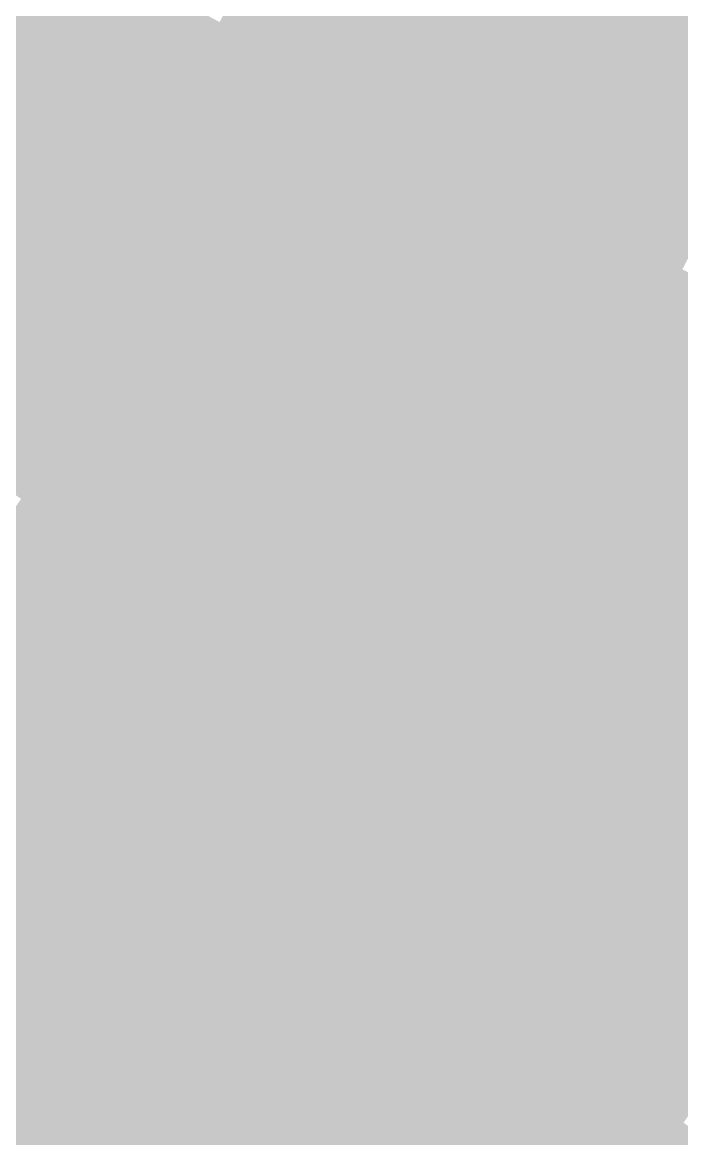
# Model space of a CAD drawing. Header units: inches. Extents: x -266 to 784, y -170 to 213.
# Drawn here: x 116.44 to 134.03, y -94.86 to -65.06 of the extents above; entities that cross this region are included whole.
import ezdxf

# ---------------------------------------------------------------- set-up
doc = ezdxf.new("R2010")
doc.units = ezdxf.units.IN
doc.header["$MEASUREMENT"] = 0

msp = doc.modelspace()

# ---------------------------------------------------------------- linework, layer by layer
at = {"color": 247, "true_color": 0x6e364e}
msp.add_solid([(130.174458, -61.567933), (131.078447, -61.995489), (128.624299, -64.744031), (129.517524, -65.193643)], dxfattribs=at)
at = {"color": 235, "true_color": 0xa15076}
msp.add_solid([(116.413607, -62.224369), (117.295528, -62.695766), (114.851483, -65.062561), (115.72157, -65.55546)], dxfattribs=at)
at = {"color": 237, "true_color": 0x884362}
msp.add_solid([(123.264954, -62.046364), (124.158178, -62.495975), (121.705134, -65.05275), (122.587056, -65.524146)], dxfattribs=at)
at = {"color": 247, "true_color": 0x6a344b}
msp.add_solid([(131.078447, -61.995489), (131.982437, -62.423044), (129.517524, -65.193643), (130.410748, -65.643254)], dxfattribs=at)
at = {"color": 237, "true_color": 0x83415f}
msp.add_solid([(124.158178, -62.495975), (125.051402, -62.945586), (122.587056, -65.524146), (123.468977, -65.995543)], dxfattribs=at)
at = {"color": 219, "true_color": 0x653248}
msp.add_solid([(131.982437, -62.423044), (132.886426, -62.850599), (130.410748, -65.643254), (131.303972, -66.092865)], dxfattribs=at)
at = {"color": 235, "true_color": 0x9d4e73}
msp.add_solid([(117.295528, -62.695766), (118.177449, -63.167163), (115.72157, -65.55546), (116.591657, -66.048358)], dxfattribs=at)
at = {"color": 229, "true_color": 0x613045}
msp.add_solid([(132.886426, -62.850599), (133.790415, -63.278154), (131.303972, -66.092865), (132.197197, -66.542477)], dxfattribs=at)
at = {"color": 235, "true_color": 0x994c70}
msp.add_solid([(118.177449, -63.167163), (119.059371, -63.638559), (116.591657, -66.048358), (117.461744, -66.541256)], dxfattribs=at)
at = {"color": 237, "true_color": 0x7f3f5b}
msp.add_solid([(125.051402, -62.945586), (125.944626, -63.395198), (123.468977, -65.995543), (124.350898, -66.46694)], dxfattribs=at)
at = {"color": 237, "true_color": 0x7b3d58}
msp.add_solid([(125.944626, -63.395198), (126.837851, -63.844809), (124.350898, -66.46694), (125.23282, -66.938337)], dxfattribs=at)
at = {"color": 229, "true_color": 0x5d2e42}
msp.add_solid([(133.790415, -63.278154), (134.694405, -63.705709), (132.197197, -66.542477), (133.090421, -66.992088)], dxfattribs=at)
at = {"color": 235, "true_color": 0x944a6d}
msp.add_solid([(119.059371, -63.638559), (119.941292, -64.109956), (117.461744, -66.541256), (118.331831, -67.034154)], dxfattribs=at)
at = {"color": 229, "true_color": 0x592c3f}
msp.add_solid([(134.694405, -63.705709), (135.598394, -64.133264), (133.090421, -66.992088), (133.983645, -67.441699)], dxfattribs=at)
at = {"color": 247, "true_color": 0x763b55}
msp.add_solid([(126.837851, -63.844809), (127.731075, -64.29442), (125.23282, -66.938337), (126.114741, -67.409733)], dxfattribs=at)
at = {"color": 235, "true_color": 0x90486a}
msp.add_solid([(119.941292, -64.109956), (120.823213, -64.581353), (118.331831, -67.034154), (119.201918, -67.527052)], dxfattribs=at)
at = {"color": 247, "true_color": 0x723952}
msp.add_solid([(127.731075, -64.29442), (128.624299, -64.744031), (126.114741, -67.409733), (126.996662, -67.88113)], dxfattribs=at)
at = {"color": 239, "true_color": 0x542a3c}
msp.add_solid([(135.598394, -64.133264), (136.502383, -64.560819), (133.983645, -67.441699), (134.876869, -67.891311)], dxfattribs=at)
at = {"color": 237, "true_color": 0x8c4566}
msp.add_solid([(120.823213, -64.581353), (121.705134, -65.05275), (119.201918, -67.527052), (120.072005, -68.019951)], dxfattribs=at)
at = {"color": 247, "true_color": 0x6e364f}
msp.add_solid([(128.624299, -64.744031), (129.517524, -65.193643), (126.996662, -67.88113), (127.878583, -68.352527)], dxfattribs=at)
at = {"color": 237, "true_color": 0x884363}
msp.add_solid([(121.705134, -65.05275), (122.587056, -65.524146), (120.072005, -68.019951), (120.942092, -68.512849)], dxfattribs=at)
at = {"color": 247, "true_color": 0x6a344c}
msp.add_solid([(129.517524, -65.193643), (130.410748, -65.643254), (127.878583, -68.352527), (128.760505, -68.823924)], dxfattribs=at)
at = {"color": 235, "true_color": 0x9d4e75}
msp.add_solid([(115.72157, -65.55546), (116.591657, -66.048358), (114.077905, -68.375665), (114.935634, -68.889768)], dxfattribs=at)
at = {"color": 237, "true_color": 0x834160}
msp.add_solid([(122.587056, -65.524146), (123.468977, -65.995543), (120.942092, -68.512849), (121.812179, -69.005747)], dxfattribs=at)
at = {"color": 219, "true_color": 0x653249}
msp.add_solid([(130.410748, -65.643254), (131.303972, -66.092865), (128.760505, -68.823924), (129.642426, -69.29532)], dxfattribs=at)
at = {"color": 235, "true_color": 0x994c72}
msp.add_solid([(116.591657, -66.048358), (117.461744, -66.541256), (114.935634, -68.889768), (115.793362, -69.40387)], dxfattribs=at)
at = {"color": 237, "true_color": 0x7f3f5d}
msp.add_solid([(123.468977, -65.995543), (124.350898, -66.46694), (121.812179, -69.005747), (122.682266, -69.498645)], dxfattribs=at)
at = {"color": 229, "true_color": 0x613046}
msp.add_solid([(131.303972, -66.092865), (132.197197, -66.542477), (129.642426, -69.29532), (130.524347, -69.766717)], dxfattribs=at)
at = {"color": 235, "true_color": 0x944a6e}
msp.add_solid([(117.461744, -66.541256), (118.331831, -67.034154), (115.793362, -69.40387), (116.651091, -69.917973)], dxfattribs=at)
at = {"color": 237, "true_color": 0x7b3d5a}
msp.add_solid([(124.350898, -66.46694), (125.23282, -66.938337), (122.682266, -69.498645), (123.552353, -69.991543)], dxfattribs=at)
at = {"color": 229, "true_color": 0x5d2e43}
msp.add_solid([(132.197197, -66.542477), (133.090421, -66.992088), (130.524347, -69.766717), (131.406268, -70.238114)], dxfattribs=at)
at = {"color": 235, "true_color": 0x90486b}
msp.add_solid([(118.331831, -67.034154), (119.201918, -67.527052), (116.651091, -69.917973), (117.50882, -70.432076)], dxfattribs=at)
at = {"color": 237, "true_color": 0x763b57}
msp.add_solid([(125.23282, -66.938337), (126.114741, -67.409733), (123.552353, -69.991543), (124.42244, -70.484442)], dxfattribs=at)
at = {"color": 229, "true_color": 0x592c40}
msp.add_solid([(133.090421, -66.992088), (133.983645, -67.441699), (131.406268, -70.238114), (132.28819, -70.709511)], dxfattribs=at)
at = {"color": 227, "true_color": 0x8c4568}
msp.add_solid([(119.201918, -67.527052), (120.072005, -68.019951), (117.50882, -70.432076), (118.366548, -70.946179)], dxfattribs=at)
at = {"color": 247, "true_color": 0x723954}
msp.add_solid([(126.114741, -67.409733), (126.996662, -67.88113), (124.42244, -70.484442), (125.292527, -70.97734)], dxfattribs=at)
at = {"color": 239, "true_color": 0x542a3d}
msp.add_solid([(133.983645, -67.441699), (134.876869, -67.891311), (132.28819, -70.709511), (133.170111, -71.180907)], dxfattribs=at)
at = {"color": 247, "true_color": 0x6e3650}
msp.add_solid([(126.996662, -67.88113), (127.878583, -68.352527), (125.292527, -70.97734), (126.162614, -71.470238)], dxfattribs=at)
at = {"color": 239, "true_color": 0x50283a}
msp.add_solid([(134.876869, -67.891311), (135.770094, -68.340922), (133.170111, -71.180907), (134.052032, -71.652304)], dxfattribs=at)
at = {"color": 237, "true_color": 0x884365}
msp.add_solid([(120.072005, -68.019951), (120.942092, -68.512849), (118.366548, -70.946179), (119.224277, -71.460281)], dxfattribs=at)
at = {"color": 237, "true_color": 0x834162}
msp.add_solid([(120.942092, -68.512849), (121.812179, -69.005747), (119.224277, -71.460281), (120.082005, -71.974384)], dxfattribs=at)
at = {"color": 247, "true_color": 0x6a344d}
msp.add_solid([(127.878583, -68.352527), (128.760505, -68.823924), (126.162614, -71.470238), (127.032701, -71.963136)], dxfattribs=at)
at = {"color": 219, "true_color": 0x65324a}
msp.add_solid([(128.760505, -68.823924), (129.642426, -69.29532), (127.032701, -71.963136), (127.902788, -72.456034)], dxfattribs=at)
at = {"color": 237, "true_color": 0x7f3f5e}
msp.add_solid([(121.812179, -69.005747), (122.682266, -69.498645), (120.082005, -71.974384), (120.939734, -72.488487)], dxfattribs=at)
at = {"color": 235, "true_color": 0x944a70}
msp.add_solid([(115.793362, -69.40387), (116.651091, -69.917973), (114.055231, -72.224679), (114.900085, -72.759676)], dxfattribs=at)
at = {"color": 219, "true_color": 0x613047}
msp.add_solid([(129.642426, -69.29532), (130.524347, -69.766717), (127.902788, -72.456034), (128.772875, -72.948932)], dxfattribs=at)
at = {"color": 237, "true_color": 0x7b3d5b}
msp.add_solid([(122.682266, -69.498645), (123.552353, -69.991543), (120.939734, -72.488487), (121.797463, -73.00259)], dxfattribs=at)
at = {"color": 235, "true_color": 0x90486d}
msp.add_solid([(116.651091, -69.917973), (117.50882, -70.432076), (114.900085, -72.759676), (115.744938, -73.294674)], dxfattribs=at)
at = {"color": 237, "true_color": 0x763b58}
msp.add_solid([(123.552353, -69.991543), (124.42244, -70.484442), (121.797463, -73.00259), (122.655191, -73.516692)], dxfattribs=at)
at = {"color": 229, "true_color": 0x5d2e44}
msp.add_solid([(130.524347, -69.766717), (131.406268, -70.238114), (128.772875, -72.948932), (129.642962, -73.441831)], dxfattribs=at)
at = {"color": 229, "true_color": 0x592c41}
msp.add_solid([(131.406268, -70.238114), (132.28819, -70.709511), (129.642962, -73.441831), (130.513049, -73.934729)], dxfattribs=at)
at = {"color": 227, "true_color": 0x8c456a}
msp.add_solid([(117.50882, -70.432076), (118.366548, -70.946179), (115.744938, -73.294674), (116.589792, -73.829672)], dxfattribs=at)
at = {"color": 247, "true_color": 0x723955}
msp.add_solid([(124.42244, -70.484442), (125.292527, -70.97734), (122.655191, -73.516692), (123.51292, -74.030795)], dxfattribs=at)
at = {"color": 229, "true_color": 0x542a3e}
msp.add_solid([(132.28819, -70.709511), (133.170111, -71.180907), (130.513049, -73.934729), (131.383136, -74.427627)], dxfattribs=at)
at = {"color": 237, "true_color": 0x884366}
msp.add_solid([(118.366548, -70.946179), (119.224277, -71.460281), (116.589792, -73.829672), (117.434646, -74.364669)], dxfattribs=at)
at = {"color": 247, "true_color": 0x6e3652}
msp.add_solid([(125.292527, -70.97734), (126.162614, -71.470238), (123.51292, -74.030795), (124.370648, -74.544898)], dxfattribs=at)
at = {"color": 239, "true_color": 0x50283b}
for points in [[(133.170111, -71.180907), (134.052032, -71.652304), (131.383136, -74.427627), (132.253223, -74.920525)], [(131.383136, -74.427627), (132.253223, -74.920525), (129.51702, -77.629514), (130.374749, -78.143617)]]:
    msp.add_solid(points, dxfattribs=at)
at = {"color": 237, "true_color": 0x834163}
msp.add_solid([(119.224277, -71.460281), (120.082005, -71.974384), (117.434646, -74.364669), (118.279499, -74.899667)], dxfattribs=at)
at = {"color": 247, "true_color": 0x6a344f}
msp.add_solid([(126.162614, -71.470238), (127.032701, -71.963136), (124.370648, -74.544898), (125.228377, -75.059001)], dxfattribs=at)
at = {"color": 239, "true_color": 0x4c2537}
msp.add_solid([(134.052032, -71.652304), (134.933953, -72.123701), (132.253223, -74.920525), (133.12331, -75.413423)], dxfattribs=at)
at = {"color": 237, "true_color": 0x7f3f60}
msp.add_solid([(120.082005, -71.974384), (120.939734, -72.488487), (118.279499, -74.899667), (119.124353, -75.434664)], dxfattribs=at)
at = {"color": 219, "true_color": 0x65324b}
msp.add_solid([(127.032701, -71.963136), (127.902788, -72.456034), (125.228377, -75.059001), (126.086106, -75.573103)], dxfattribs=at)
at = {"color": 239, "true_color": 0x482334}
msp.add_solid([(134.933953, -72.123701), (135.815875, -72.595097), (133.12331, -75.413423), (133.993397, -75.906322)], dxfattribs=at)
at = {"color": 237, "true_color": 0x7b3d5d}
msp.add_solid([(120.939734, -72.488487), (121.797463, -73.00259), (119.124353, -75.434664), (119.969206, -75.969662)], dxfattribs=at)
at = {"color": 219, "true_color": 0x613048}
msp.add_solid([(127.902788, -72.456034), (128.772875, -72.948932), (126.086106, -75.573103), (126.943834, -76.087206)], dxfattribs=at)
at = {"color": 249, "true_color": 0x432131}
msp.add_solid([(135.815875, -72.595097), (136.697796, -73.066494), (133.993397, -75.906322), (134.863484, -76.39922)], dxfattribs=at)
at = {"color": 237, "true_color": 0x763b5a}
msp.add_solid([(121.797463, -73.00259), (122.655191, -73.516692), (119.969206, -75.969662), (120.81406, -76.50466)], dxfattribs=at)
at = {"color": 229, "true_color": 0x5d2e45}
msp.add_solid([(128.772875, -72.948932), (129.642962, -73.441831), (126.943834, -76.087206), (127.801563, -76.601309)], dxfattribs=at)
at = {"color": 227, "true_color": 0x8c456b}
msp.add_solid([(115.744938, -73.294674), (116.589792, -73.829672), (113.911337, -76.113122), (114.742806, -76.668692)], dxfattribs=at)
at = {"color": 247, "true_color": 0x723956}
msp.add_solid([(122.655191, -73.516692), (123.51292, -74.030795), (120.81406, -76.50466), (121.658913, -77.039657)], dxfattribs=at)
at = {"color": 229, "true_color": 0x592c42}
msp.add_solid([(129.642962, -73.441831), (130.513049, -73.934729), (127.801563, -76.601309), (128.659291, -77.115412)], dxfattribs=at)
at = {"color": 227, "true_color": 0x884368}
msp.add_solid([(116.589792, -73.829672), (117.434646, -74.364669), (114.742806, -76.668692), (115.574276, -77.224262)], dxfattribs=at)
at = {"color": 247, "true_color": 0x6e3653}
msp.add_solid([(123.51292, -74.030795), (124.370648, -74.544898), (121.658913, -77.039657), (122.503767, -77.574655)], dxfattribs=at)
at = {"color": 229, "true_color": 0x542a3f}
msp.add_solid([(130.513049, -73.934729), (131.383136, -74.427627), (128.659291, -77.115412), (129.51702, -77.629514)], dxfattribs=at)
at = {"color": 237, "true_color": 0x834165}
msp.add_solid([(117.434646, -74.364669), (118.279499, -74.899667), (115.574276, -77.224262), (116.405746, -77.779833)], dxfattribs=at)
at = {"color": 247, "true_color": 0x6a3450}
msp.add_solid([(124.370648, -74.544898), (125.228377, -75.059001), (122.503767, -77.574655), (123.348621, -78.109653)], dxfattribs=at)
at = {"color": 237, "true_color": 0x7f3f62}
msp.add_solid([(118.279499, -74.899667), (119.124353, -75.434664), (116.405746, -77.779833), (117.237215, -78.335403)], dxfattribs=at)
at = {"color": 219, "true_color": 0x65324d}
msp.add_solid([(125.228377, -75.059001), (126.086106, -75.573103), (123.348621, -78.109653), (124.193474, -78.64465)], dxfattribs=at)
at = {"color": 239, "true_color": 0x4c2538}
msp.add_solid([(132.253223, -74.920525), (133.12331, -75.413423), (130.374749, -78.143617), (131.232477, -78.65772)], dxfattribs=at)
at = {"color": 237, "true_color": 0x7b3d5e}
msp.add_solid([(119.124353, -75.434664), (119.969206, -75.969662), (117.237215, -78.335403), (118.068685, -78.890973)], dxfattribs=at)
at = {"color": 219, "true_color": 0x613049}
msp.add_solid([(126.086106, -75.573103), (126.943834, -76.087206), (124.193474, -78.64465), (125.038328, -79.179648)], dxfattribs=at)
at = {"color": 239, "true_color": 0x482335}
msp.add_solid([(133.12331, -75.413423), (133.993397, -75.906322), (131.232477, -78.65772), (132.090206, -79.171823)], dxfattribs=at)
at = {"color": 237, "true_color": 0x763b5b}
msp.add_solid([(119.969206, -75.969662), (120.81406, -76.50466), (118.068685, -78.890973), (118.900155, -79.446543)], dxfattribs=at)
at = {"color": 249, "true_color": 0x432132}
msp.add_solid([(133.993397, -75.906322), (134.863484, -76.39922), (132.090206, -79.171823), (132.947935, -79.685925)], dxfattribs=at)
at = {"color": 229, "true_color": 0x5d2e46}
msp.add_solid([(126.943834, -76.087206), (127.801563, -76.601309), (125.038328, -79.179648), (125.883181, -79.714645)], dxfattribs=at)
at = {"color": 237, "true_color": 0x723958}
msp.add_solid([(120.81406, -76.50466), (121.658913, -77.039657), (118.900155, -79.446543), (119.731624, -80.002114)], dxfattribs=at)
at = {"color": 249, "true_color": 0x3f1f2f}
msp.add_solid([(134.863484, -76.39922), (135.733571, -76.892118), (132.947935, -79.685925), (133.805663, -80.200028)], dxfattribs=at)
at = {"color": 229, "true_color": 0x592c43}
msp.add_solid([(127.801563, -76.601309), (128.659291, -77.115412), (125.883181, -79.714645), (126.728035, -80.249643)], dxfattribs=at)
at = {"color": 247, "true_color": 0x6e3654}
msp.add_solid([(121.658913, -77.039657), (122.503767, -77.574655), (119.731624, -80.002114), (120.563094, -80.557684)], dxfattribs=at)
at = {"color": 229, "true_color": 0x542a40}
msp.add_solid([(128.659291, -77.115412), (129.51702, -77.629514), (126.728035, -80.249643), (127.572888, -80.784641)], dxfattribs=at)
at = {"color": 249, "true_color": 0x3b1d2c}
for points in [[(135.733571, -76.892118), (136.603658, -77.385016), (133.805663, -80.200028), (134.663392, -80.714131)], [(133.805663, -80.200028), (134.663392, -80.714131), (131.797156, -83.459629), (132.64201, -83.994626)]]:
    msp.add_solid(points, dxfattribs=at)
at = {"color": 247, "true_color": 0x6a3451}
msp.add_solid([(122.503767, -77.574655), (123.348621, -78.109653), (120.563094, -80.557684), (121.394563, -81.113254)], dxfattribs=at)
at = {"color": 239, "true_color": 0x50283c}
msp.add_solid([(129.51702, -77.629514), (130.374749, -78.143617), (127.572888, -80.784641), (128.417742, -81.319638)], dxfattribs=at)
at = {"color": 237, "true_color": 0x7f3f63}
msp.add_solid([(116.405746, -77.779833), (117.237215, -78.335403), (114.461874, -80.613147), (115.279459, -81.188955)], dxfattribs=at)
at = {"color": 237, "true_color": 0x7b3d60}
msp.add_solid([(117.237215, -78.335403), (118.068685, -78.890973), (115.279459, -81.188955), (116.097043, -81.764763)], dxfattribs=at)
at = {"color": 219, "true_color": 0x65324e}
msp.add_solid([(123.348621, -78.109653), (124.193474, -78.64465), (121.394563, -81.113254), (122.226033, -81.668824)], dxfattribs=at)
at = {"color": 239, "true_color": 0x4c2539}
msp.add_solid([(130.374749, -78.143617), (131.232477, -78.65772), (128.417742, -81.319638), (129.262595, -81.854636)], dxfattribs=at)
at = {"color": 219, "true_color": 0x61304b}
msp.add_solid([(124.193474, -78.64465), (125.038328, -79.179648), (122.226033, -81.668824), (123.057503, -82.224395)], dxfattribs=at)
at = {"color": 239, "true_color": 0x482336}
msp.add_solid([(131.232477, -78.65772), (132.090206, -79.171823), (129.262595, -81.854636), (130.107449, -82.389633)], dxfattribs=at)
at = {"color": 237, "true_color": 0x763b5c}
msp.add_solid([(118.068685, -78.890973), (118.900155, -79.446543), (116.097043, -81.764763), (116.914628, -82.340571)], dxfattribs=at)
at = {"color": 219, "true_color": 0x5d2e47}
msp.add_solid([(125.038328, -79.179648), (125.883181, -79.714645), (123.057503, -82.224395), (123.888972, -82.779965)], dxfattribs=at)
at = {"color": 249, "true_color": 0x432133}
msp.add_solid([(132.090206, -79.171823), (132.947935, -79.685925), (130.107449, -82.389633), (130.952303, -82.924631)], dxfattribs=at)
at = {"color": 237, "true_color": 0x723959}
msp.add_solid([(118.900155, -79.446543), (119.731624, -80.002114), (116.914628, -82.340571), (117.732213, -82.91638)], dxfattribs=at)
at = {"color": 229, "true_color": 0x592c44}
msp.add_solid([(125.883181, -79.714645), (126.728035, -80.249643), (123.888972, -82.779965), (124.720442, -83.335535)], dxfattribs=at)
at = {"color": 249, "true_color": 0x3f1f30}
for points in [[(132.947935, -79.685925), (133.805663, -80.200028), (130.952303, -82.924631), (131.797156, -83.459629)], [(130.952303, -82.924631), (131.797156, -83.459629), (128.87779, -86.113386), (129.70926, -86.668956)]]:
    msp.add_solid(points, dxfattribs=at)
at = {"color": 247, "true_color": 0x6e3656}
msp.add_solid([(119.731624, -80.002114), (120.563094, -80.557684), (117.732213, -82.91638), (118.549798, -83.492188)], dxfattribs=at)
at = {"color": 229, "true_color": 0x542a41}
msp.add_solid([(126.728035, -80.249643), (127.572888, -80.784641), (124.720442, -83.335535), (125.551911, -83.891105)], dxfattribs=at)
at = {"color": 247, "true_color": 0x6a3452}
msp.add_solid([(120.563094, -80.557684), (121.394563, -81.113254), (118.549798, -83.492188), (119.367383, -84.067996)], dxfattribs=at)
at = {"color": 19, "true_color": 0x361b29}
msp.add_solid([(134.663392, -80.714131), (135.52112, -81.228234), (132.64201, -83.994626), (133.486863, -84.529624)], dxfattribs=at)
at = {"color": 239, "true_color": 0x50283d}
msp.add_solid([(127.572888, -80.784641), (128.417742, -81.319638), (125.551911, -83.891105), (126.383381, -84.446675)], dxfattribs=at)
at = {"color": 219, "true_color": 0x65324f}
msp.add_solid([(121.394563, -81.113254), (122.226033, -81.668824), (119.367383, -84.067996), (120.184968, -84.643804)], dxfattribs=at)
at = {"color": 239, "true_color": 0x4c253a}
msp.add_solid([(128.417742, -81.319638), (129.262595, -81.854636), (126.383381, -84.446675), (127.214851, -85.002246)], dxfattribs=at)
at = {"color": 19, "true_color": 0x321926}
for points in [[(135.52112, -81.228234), (136.378849, -81.742336), (133.486863, -84.529624), (134.331717, -85.064622)], [(133.486863, -84.529624), (134.331717, -85.064622), (131.372199, -87.780097), (132.203668, -88.335667)]]:
    msp.add_solid(points, dxfattribs=at)
at = {"color": 237, "true_color": 0x763b5e}
msp.add_solid([(116.097043, -81.764763), (116.914628, -82.340571), (114.055469, -84.589301), (114.858677, -85.185001)], dxfattribs=at)
at = {"color": 219, "true_color": 0x61304c}
msp.add_solid([(122.226033, -81.668824), (123.057503, -82.224395), (120.184968, -84.643804), (121.002552, -85.219612)], dxfattribs=at)
at = {"color": 239, "true_color": 0x482337}
msp.add_solid([(129.262595, -81.854636), (130.107449, -82.389633), (127.214851, -85.002246), (128.04632, -85.557816)], dxfattribs=at)
at = {"color": 219, "true_color": 0x5d2e48}
msp.add_solid([(123.057503, -82.224395), (123.888972, -82.779965), (121.002552, -85.219612), (121.820137, -85.795421)], dxfattribs=at)
at = {"color": 237, "true_color": 0x72395a}
msp.add_solid([(116.914628, -82.340571), (117.732213, -82.91638), (114.858677, -85.185001), (115.661885, -85.7807)], dxfattribs=at)
at = {"color": 239, "true_color": 0x432134}
for points in [[(130.107449, -82.389633), (130.952303, -82.924631), (128.04632, -85.557816), (128.87779, -86.113386)], [(128.04632, -85.557816), (128.87779, -86.113386), (125.908061, -88.674461), (126.725646, -89.25027)]]:
    msp.add_solid(points, dxfattribs=at)
at = {"color": 229, "true_color": 0x592c45}
msp.add_solid([(123.888972, -82.779965), (124.720442, -83.335535), (121.820137, -85.795421), (122.637722, -86.371229)], dxfattribs=at)
at = {"color": 237, "true_color": 0x6e3657}
msp.add_solid([(117.732213, -82.91638), (118.549798, -83.492188), (115.661885, -85.7807), (116.465092, -86.376399)], dxfattribs=at)
at = {"color": 229, "true_color": 0x542a42}
msp.add_solid([(124.720442, -83.335535), (125.551911, -83.891105), (122.637722, -86.371229), (123.455307, -86.947037)], dxfattribs=at)
at = {"color": 247, "true_color": 0x6a3454}
msp.add_solid([(118.549798, -83.492188), (119.367383, -84.067996), (116.465092, -86.376399), (117.2683, -86.972098)], dxfattribs=at)
at = {"color": 249, "true_color": 0x3b1d2d}
msp.add_solid([(131.797156, -83.459629), (132.64201, -83.994626), (129.70926, -86.668956), (130.540729, -87.224527)], dxfattribs=at)
at = {"color": 229, "true_color": 0x50283e}
msp.add_solid([(125.551911, -83.891105), (126.383381, -84.446675), (123.455307, -86.947037), (124.272892, -87.522845)], dxfattribs=at)
at = {"color": 19, "true_color": 0x361b2a}
for points in [[(132.64201, -83.994626), (133.486863, -84.529624), (130.540729, -87.224527), (131.372199, -87.780097)], [(130.540729, -87.224527), (131.372199, -87.780097), (128.360816, -90.401886), (129.1784, -90.977694)]]:
    msp.add_solid(points, dxfattribs=at)
at = {"color": 219, "true_color": 0x653250}
msp.add_solid([(119.367383, -84.067996), (120.184968, -84.643804), (117.2683, -86.972098), (118.071507, -87.567798)], dxfattribs=at)
at = {"color": 239, "true_color": 0x4c253b}
msp.add_solid([(126.383381, -84.446675), (127.214851, -85.002246), (124.272892, -87.522845), (125.090476, -88.098653)], dxfattribs=at)
at = {"color": 219, "true_color": 0x61304d}
msp.add_solid([(120.184968, -84.643804), (121.002552, -85.219612), (118.071507, -87.567798), (118.874715, -88.163497)], dxfattribs=at)
at = {"color": 219, "true_color": 0x5d2e49}
msp.add_solid([(121.002552, -85.219612), (121.820137, -85.795421), (118.874715, -88.163497), (119.677922, -88.759196)], dxfattribs=at)
at = {"color": 239, "true_color": 0x482338}
msp.add_solid([(127.214851, -85.002246), (128.04632, -85.557816), (125.090476, -88.098653), (125.908061, -88.674461)], dxfattribs=at)
at = {"color": 250, "true_color": 0x2e1623}
msp.add_solid([(134.331717, -85.064622), (135.17657, -85.599619), (132.203668, -88.335667), (133.035138, -88.891237)], dxfattribs=at)
at = {"color": 237, "true_color": 0x6e3658}
msp.add_solid([(115.661885, -85.7807), (116.465092, -86.376399), (113.521886, -88.593349), (114.310232, -89.208581)], dxfattribs=at)
at = {"color": 229, "true_color": 0x592c46}
msp.add_solid([(121.820137, -85.795421), (122.637722, -86.371229), (119.677922, -88.759196), (120.48113, -89.354896)], dxfattribs=at)
at = {"color": 250, "true_color": 0x2a1420}
for points in [[(135.17657, -85.599619), (136.021424, -86.134617), (133.035138, -88.891237), (133.866608, -89.446808)], [(133.035138, -88.891237), (133.866608, -89.446808), (130.81357, -92.129311), (131.631155, -92.705119)]]:
    msp.add_solid(points, dxfattribs=at)
at = {"color": 249, "true_color": 0x3f1f31}
msp.add_solid([(128.87779, -86.113386), (129.70926, -86.668956), (126.725646, -89.25027), (127.543231, -89.826078)], dxfattribs=at)
at = {"color": 247, "true_color": 0x6a3455}
msp.add_solid([(116.465092, -86.376399), (117.2683, -86.972098), (114.310232, -89.208581), (115.098578, -89.823812)], dxfattribs=at)
at = {"color": 229, "true_color": 0x542a43}
msp.add_solid([(122.637722, -86.371229), (123.455307, -86.947037), (120.48113, -89.354896), (121.284337, -89.950595)], dxfattribs=at)
at = {"color": 250, "true_color": 0x25121d}
for points in [[(136.021424, -86.134617), (136.866278, -86.669614), (133.866608, -89.446808), (134.698077, -90.002378)], [(133.866608, -89.446808), (134.698077, -90.002378), (131.631155, -92.705119), (132.44874, -93.280927)], [(131.631155, -92.705119), (132.44874, -93.280927), (129.316413, -95.907588), (130.11962, -96.503287)]]:
    msp.add_solid(points, dxfattribs=at)
at = {"color": 249, "true_color": 0x3b1d2e}
for points in [[(129.70926, -86.668956), (130.540729, -87.224527), (127.543231, -89.826078), (128.360816, -90.401886)], [(127.543231, -89.826078), (128.360816, -90.401886), (125.300375, -92.929092), (126.103582, -93.524791)]]:
    msp.add_solid(points, dxfattribs=at)
at = {"color": 219, "true_color": 0x653251}
msp.add_solid([(117.2683, -86.972098), (118.071507, -87.567798), (115.098578, -89.823812), (115.886925, -90.439044)], dxfattribs=at)
at = {"color": 229, "true_color": 0x50283f}
msp.add_solid([(123.455307, -86.947037), (124.272892, -87.522845), (121.284337, -89.950595), (122.087545, -90.546294)], dxfattribs=at)
at = {"color": 219, "true_color": 0x61304e}
msp.add_solid([(118.071507, -87.567798), (118.874715, -88.163497), (115.886925, -90.439044), (116.675271, -91.054275)], dxfattribs=at)
at = {"color": 239, "true_color": 0x4c253c}
msp.add_solid([(124.272892, -87.522845), (125.090476, -88.098653), (122.087545, -90.546294), (122.890752, -91.141994)], dxfattribs=at)
at = {"color": 250, "true_color": 0x321927}
msp.add_solid([(131.372199, -87.780097), (132.203668, -88.335667), (129.1784, -90.977694), (129.995985, -91.553502)], dxfattribs=at)
at = {"color": 219, "true_color": 0x5d2e4b}
msp.add_solid([(118.874715, -88.163497), (119.677922, -88.759196), (116.675271, -91.054275), (117.463618, -91.669507)], dxfattribs=at)
at = {"color": 239, "true_color": 0x482339}
for points in [[(125.090476, -88.098653), (125.908061, -88.674461), (122.890752, -91.141994), (123.69396, -91.737693)], [(122.890752, -91.141994), (123.69396, -91.737693), (120.617003, -94.130433), (121.40535, -94.745665)]]:
    msp.add_solid(points, dxfattribs=at)
at = {"color": 250, "true_color": 0x2e1624}
for points in [[(132.203668, -88.335667), (133.035138, -88.891237), (129.995985, -91.553502), (130.81357, -92.129311)], [(129.995985, -91.553502), (130.81357, -92.129311), (127.709997, -94.716189), (128.513205, -95.311889)]]:
    msp.add_solid(points, dxfattribs=at)
at = {"color": 219, "true_color": 0x592c47}
msp.add_solid([(119.677922, -88.759196), (120.48113, -89.354896), (117.463618, -91.669507), (118.251964, -92.284739)], dxfattribs=at)
at = {"color": 239, "true_color": 0x432135}
msp.add_solid([(125.908061, -88.674461), (126.725646, -89.25027), (123.69396, -91.737693), (124.497167, -92.333392)], dxfattribs=at)
at = {"color": 229, "true_color": 0x542a44}
msp.add_solid([(120.48113, -89.354896), (121.284337, -89.950595), (118.251964, -92.284739), (119.040311, -92.89997)], dxfattribs=at)
at = {"color": 249, "true_color": 0x3f1f32}
for points in [[(126.725646, -89.25027), (127.543231, -89.826078), (124.497167, -92.333392), (125.300375, -92.929092)], [(124.497167, -92.333392), (125.300375, -92.929092), (122.193696, -95.360897), (122.982043, -95.976128)]]:
    msp.add_solid(points, dxfattribs=at)
at = {"color": 229, "true_color": 0x502840}
msp.add_solid([(121.284337, -89.950595), (122.087545, -90.546294), (119.040311, -92.89997), (119.828657, -93.515202)], dxfattribs=at)
at = {"color": 248, "true_color": 0x21101a}
for points in [[(134.698077, -90.002378), (135.529547, -90.557948), (132.44874, -93.280927), (133.266325, -93.856735)], [(132.44874, -93.280927), (133.266325, -93.856735), (130.11962, -96.503287), (130.922828, -97.098987)]]:
    msp.add_solid(points, dxfattribs=at)
at = {"color": 219, "true_color": 0x61304f}
msp.add_solid([(115.886925, -90.439044), (116.675271, -91.054275), (113.632537, -93.255813), (114.405547, -93.890206)], dxfattribs=at)
at = {"color": 239, "true_color": 0x4c253d}
msp.add_solid([(122.087545, -90.546294), (122.890752, -91.141994), (119.828657, -93.515202), (120.617003, -94.130433)], dxfattribs=at)
at = {"color": 249, "true_color": 0x361b2b}
msp.add_solid([(128.360816, -90.401886), (129.1784, -90.977694), (126.103582, -93.524791), (126.90679, -94.12049)], dxfattribs=at)
at = {"color": 248, "true_color": 0x1d0e16}
msp.add_solid([(135.529547, -90.557948), (136.361016, -91.113518), (133.266325, -93.856735), (134.083909, -94.432543)], dxfattribs=at)
at = {"color": 219, "true_color": 0x5d2e4c}
msp.add_solid([(116.675271, -91.054275), (117.463618, -91.669507), (114.405547, -93.890206), (115.178558, -94.524599)], dxfattribs=at)
at = {"color": 250, "true_color": 0x321928}
for points in [[(129.1784, -90.977694), (129.995985, -91.553502), (126.90679, -94.12049), (127.709997, -94.716189)], [(126.90679, -94.12049), (127.709997, -94.716189), (124.558736, -97.206591), (125.347082, -97.821823)]]:
    msp.add_solid(points, dxfattribs=at)
at = {"color": 219, "true_color": 0x592c48}
msp.add_solid([(117.463618, -91.669507), (118.251964, -92.284739), (115.178558, -94.524599), (115.951568, -95.158993)], dxfattribs=at)
at = {"color": 239, "true_color": 0x432136}
msp.add_solid([(123.69396, -91.737693), (124.497167, -92.333392), (121.40535, -94.745665), (122.193696, -95.360897)], dxfattribs=at)
at = {"color": 229, "true_color": 0x542a45}
msp.add_solid([(118.251964, -92.284739), (119.040311, -92.89997), (115.951568, -95.158993), (116.724578, -95.793386)], dxfattribs=at)
at = {"color": 250, "true_color": 0x2a1421}
msp.add_solid([(130.81357, -92.129311), (131.631155, -92.705119), (128.513205, -95.311889), (129.316413, -95.907588)], dxfattribs=at)
at = {"color": 229, "true_color": 0x502841}
msp.add_solid([(119.040311, -92.89997), (119.828657, -93.515202), (116.724578, -95.793386), (117.497589, -96.427779)], dxfattribs=at)
at = {"color": 249, "true_color": 0x3b1d2f}
msp.add_solid([(125.300375, -92.929092), (126.103582, -93.524791), (122.982043, -95.976128), (123.770389, -96.59136)], dxfattribs=at)
at = {"color": 229, "true_color": 0x4c253e}
msp.add_solid([(119.828657, -93.515202), (120.617003, -94.130433), (117.497589, -96.427779), (118.270599, -97.062172)], dxfattribs=at)
at = {"color": 249, "true_color": 0x361b2c}
msp.add_solid([(126.103582, -93.524791), (126.90679, -94.12049), (123.770389, -96.59136), (124.558736, -97.206591)], dxfattribs=at)
at = {"color": 248, "true_color": 0x1d0e17}
msp.add_solid([(133.266325, -93.856735), (134.083909, -94.432543), (130.922828, -97.098987), (131.726035, -97.694686)], dxfattribs=at)
at = {"color": 239, "true_color": 0x48233a}
msp.add_solid([(120.617003, -94.130433), (121.40535, -94.745665), (118.270599, -97.062172), (119.04361, -97.696566)], dxfattribs=at)
at = {"color": 248, "true_color": 0x190c13}
msp.add_solid([(134.083909, -94.432543), (134.901494, -95.008352), (131.726035, -97.694686), (132.529243, -98.290385)], dxfattribs=at)
at = {"color": 239, "true_color": 0x432137}
msp.add_solid([(121.40535, -94.745665), (122.193696, -95.360897), (119.04361, -97.696566), (119.81662, -98.330959)], dxfattribs=at)
at = {"color": 250, "true_color": 0x2e1625}
msp.add_solid([(127.709997, -94.716189), (128.513205, -95.311889), (125.347082, -97.821823), (126.135428, -98.437055)], dxfattribs=at)

doc.saveas('drawing.dxf')
